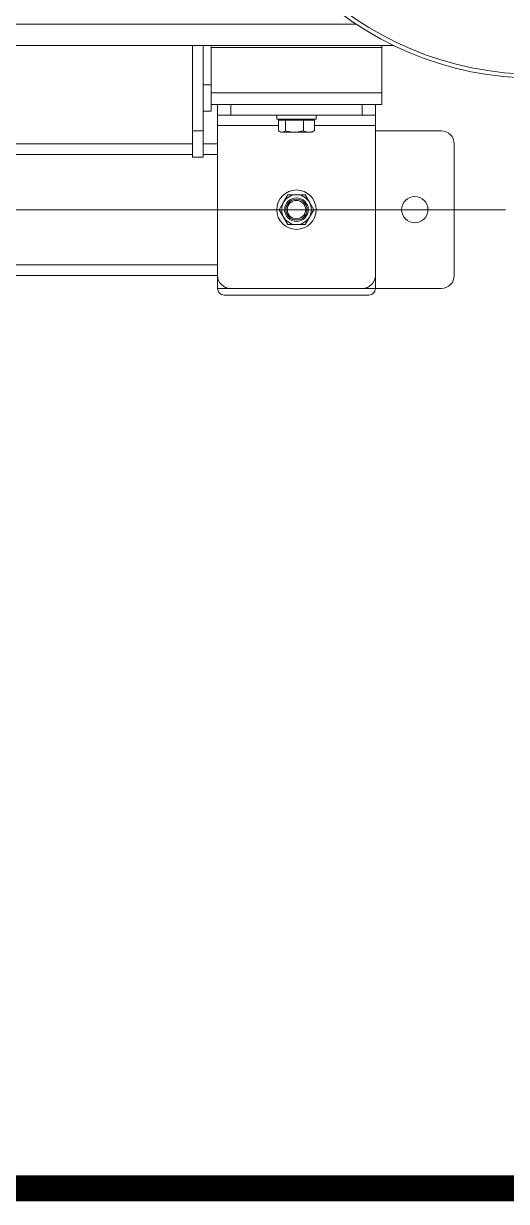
# Model space of a CAD drawing. Extents: x -681219 to -550379, y -242630 to -158199.
# Drawn here: x -657946 to -657579, y -223372 to -222475 of the extents above; entities that cross this region are included whole.
import ezdxf
from ezdxf.lldxf.tags import DXFTag

# ---------------------------------------------------------------- set-up
doc = ezdxf.new("R2010")
doc.units = 0
doc.header["$LTSCALE"] = 1000
doc.layers.get('0').update_dxf_attribs({"linetype": 'CONTINUOUS'})
doc.layers.add('DIM', color=7, linetype='CONTINUOUS', lineweight=18)
doc.layers.add('famsun', color=7, linetype='CONTINUOUS', lineweight=0)
tags = doc.linetypes.add('CENTER2', pattern=[28.575, 19.05, -3.175, 3.175, -3.175]).pattern_tags.tags
tags[10:11] = [DXFTag(74, 4), DXFTag(75, 0), DXFTag(340, '0'), DXFTag(46, 0.0), DXFTag(50, 0.0), DXFTag(44, 0.0), DXFTag(45, 0.0)]
tags[8:9] = [DXFTag(74, 4), DXFTag(75, 0), DXFTag(340, '0'), DXFTag(46, 0.0), DXFTag(50, 0.0), DXFTag(44, 0.0), DXFTag(45, 0.0)]
tags[6:7] = [DXFTag(74, 4), DXFTag(75, 0), DXFTag(340, '0'), DXFTag(46, 0.0), DXFTag(50, 0.0), DXFTag(44, 0.0), DXFTag(45, 0.0)]
tags[4:5] = [DXFTag(74, 4), DXFTag(75, 0), DXFTag(340, '0'), DXFTag(46, 0.0), DXFTag(50, 0.0), DXFTag(44, 0.0), DXFTag(45, 0.0)]

# ---------------------------------------------------------------- blocks, each defined once
blk = doc.blocks.new('12')
for p, q in [((1620.71, -208.7), (137.64, -208.7)), ((2510, -225), (108.97, -225)), ((118, -226.49), (118, -225)), ((118, -226.49), (248, -226.49)), ((118, -226.49), (118, -260.98)), ((248, -225), (248, -255)), ((254, -225), (254, -255)), ((262, -225), (262, -290)), ((254, -255), (248, -255)), ((248, -255), (248, -275)), ((254, -255), (254, -258.24)), ((254, -258.24), (254, -290)), ((118, -260.98), (248, -260.98)), ((118, -260.98), (118, -270)), ((118, -270), (124.55, -270)), ((123, -278), (123, -270)), ((124.55, -270), (133, -270)), ((133, -270), (133, -278)), ((133, -270), (233, -270)), ((233, -278), (233, -270)), ((233, -270), (241.45, -270)), ((241.45, -270), (248, -270)), ((243, -270), (243, -278)), ((254, -275), (248, -275)), ((133, -278), (123, -278)), ((123, -286), (123, -278)), ((123, -400), (123, -286)), ((123, -286), (169.26, -286)), ((133, -278), (233, -278)), ((168, -278), (168, -281)), ((198, -281), (168, -281)), ((169.26, -282.07), (169.87, -281.8)), ((169.64, -281.8), (169.26, -282.07)), ((169.26, -282.07), (169.26, -289.93)), ((169.87, -281.8), (169.64, -281.8)), ((169.87, -281.8), (173.48, -281.8)), ((171, -281), (171, -281.8)), ((173.48, -281.8), (177.09, -281.8)), ((177.09, -281.8), (177.69, -282.07)), ((178.68, -281.8), (177.09, -281.8)), ((177.69, -282.07), (178.68, -281.8)), ((177.69, -282.07), (177.69, -289.93)), ((178.68, -281.8), (184.56, -281.8)), ((184.56, -281.8), (190.44, -281.8)), ((190.44, -281.8), (191.43, -282.07)), ((191.81, -281.8), (190.44, -281.8)), ((191.43, -282.07), (191.81, -281.8)), ((191.43, -282.07), (191.43, -289.93)), ((191.81, -281.8), (194.08, -281.8)), ((194.08, -281.8), (196.36, -281.8)), ((195, -281.8), (195, -281)), ((196.36, -281.8), (196.74, -282.07)), ((196.74, -282.07), (196.74, -289.93)), ((196.74, -286), (243, -286)), ((198, -281), (198, -278)), ((243, -278), (233, -278)), ((243, -286), (243, -278)), ((243, -400), (243, -286)), ((73, -290), (123, -290)), ((169.26, -289.93), (170.02, -290.31)), ((170.01, -290.43), (171, -291)), ((171, -291), (173.48, -291)), ((173.48, -291), (184.56, -291)), ((194.08, -291), (184.56, -291)), ((194.08, -291), (195, -291)), ((195, -291), (195.99, -290.43)), ((262, -290), (254, -290)), ((254, -290), (254, -310)), ((262, -290), (262, -310)), ((63, -400), (63, -300)), ((254, -300), (243, -300)), ((438.49, -300), (262, -300)), ((254, -308), (243, -308)), ((254, -310), (262, -310)), ((440.82, -308), (262, -308)), ((176.46, -338.67), (173.19, -344.33)), ((189.54, -338.67), (183, -338.67)), ((192.81, -344.33), (189.54, -338.67)), ((173.19, -344.33), (169.91, -350)), ((196.08, -350), (192.81, -344.33)), ((169.91, -350), (173.19, -355.67)), ((173.19, -355.67), (176.46, -361.33)), ((189.54, -361.33), (192.81, -355.67)), ((192.81, -355.67), (196.08, -350)), ((183, -361.33), (189.54, -361.33)), ((402.73, -392), (243, -392)), ((123, -400), (123, -410)), ((243, -400), (243, -410)), ((401.65, -400), (243, -400)), ((123, -410), (73, -410)), ((133, -410), (123, -410)), ((133, -410), (233, -410)), ((243, -410), (233, -410)), ((238, -415), (128, -415))]:
    blk.add_line(p, q)
at = {"color": 8, "linetype": 'CENTER2'}
blk.add_line((1870.46, -350), (23.99, -350), dxfattribs=at)
for centre, radius in [((93, -350), 10), ((183, -350), 15), ((183, -350), 9), ((183, -350), 8), ((183, -350), 7)]:
    blk.add_circle(centre, radius)
for centre, radius, start, end in [((0, 0), 250, 0.0573, 359.9427), ((0, 0), 247, 0.0573, 359.9427), ((73, -300), 10, 90, 180), ((183, -350), 11.33, 90, 150), ((183, -350), 11.33, 30, 90), ((183, -350), 11.33, 150, 210), ((183, -350), 11.33, 330, 30), ((183, -350), 11.33, 210, 270), ((183, -350), 11.33, 270, 330), ((73, -400), 10, 180, 270), ((133, -400), 10, 180, 270), ((233, -400), 10, 270, 0), ((128, -410), 5, 180, 270), ((238, -410), 5, 270, 0)]:
    blk.add_arc(centre, radius, start, end)
for points, knots in [([(173.48, -291), (173.38, -291), (172.62, -290.99), (171.19, -290.75), (169.91, -290.21), (169.26, -289.93)], [0, 0, 0, 0, 0.070099, 0.530789, 1, 1, 1, 1]), ([(177.69, -289.93), (177.01, -290.23), (175.63, -290.83), (174.2, -290.94), (173.48, -291)], [0, 0, 0, 0, 0.495458, 1, 1, 1, 1]), ([(184.56, -291), (184.4, -291), (183.17, -290.99), (180.84, -290.75), (178.75, -290.21), (177.69, -289.93)], [0, 0, 0, 0, 0.070099, 0.530789, 1, 1, 1, 1]), ([(191.43, -289.93), (190.32, -290.23), (188.06, -290.83), (185.74, -290.94), (184.56, -291)], [0, 0, 0, 0, 0.495458, 1, 1, 1, 1]), ([(194.08, -291), (193.88, -290.99), (192.98, -290.94), (192.1, -290.37), (191.43, -289.93)], [0, 0, 0, 0, 0.232367, 1, 1, 1, 1]), ([(196.74, -289.93), (196.56, -290.06), (196.03, -290.43), (195.15, -290.89), (194.44, -290.96), (194.08, -291)], [0, 0, 0, 0, 0.211364, 0.60308, 1, 1, 1, 1]), ([(183, -338.67), (181.3, -338.67), (179.11, -338.67), (176.94, -338.67), (176.46, -338.67)], [0, 0, 0, 0, 0.776596, 1, 1, 1, 1]), ([(176.46, -361.33), (176.94, -361.33), (179.11, -361.33), (181.3, -361.33), (183, -361.33)], [0, 0, 0, 0, 0.223404, 1, 1, 1, 1])]:
    blk.add_open_spline(points, degree=3, knots=knots)

msp = doc.modelspace()

# ---------------------------------------------------------------- linework, layer by layer
at = {"layer": 'DIM', "color": 2, "const_width": 20}
msp.add_lwpolyline([(-660155.4609, -221171.6983), (-656355.4609, -221171.6983), (-656355.4609, -223361.6983), (-660155.4609, -223361.6983)], close=True, dxfattribs=at)

# ---------------------------------------------------------------- block references
at = {"layer": 'famsun', "xscale": -1}
msp.add_blockref('12', (-657555.4609, -222266.6983), dxfattribs=at)

doc.saveas('drawing.dxf')
